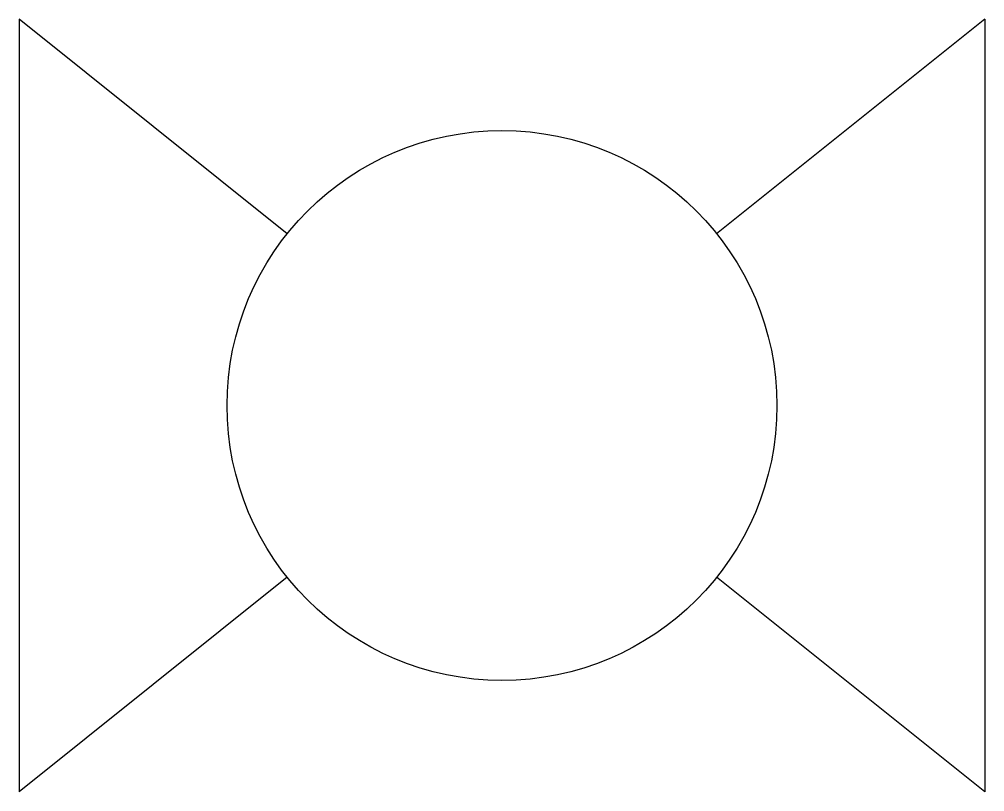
# Model space of a CAD drawing. Extents: x 13.486 to 13.603, y 12.313 to 12.407.
import ezdxf

# ---------------------------------------------------------------- set-up
doc = ezdxf.new("R2010")
doc.units = 0
doc.header["$MEASUREMENT"] = 0
doc.layers.get('0').update_dxf_attribs({"linetype": 'CONTINUOUS'})

msp = doc.modelspace()

# ---------------------------------------------------------------- linework, layer by layer
for p, q in [((13.48602, 12.40678), (13.48602, 12.31299)), ((13.51857, 12.38074), (13.48602, 12.40678)), ((13.60326, 12.40678), (13.57071, 12.38074)), ((13.60326, 12.40678), (13.60326, 12.31299)), ((13.51857, 12.33903), (13.48602, 12.31299)), ((13.60326, 12.31299), (13.57071, 12.33903))]:
    msp.add_line(p, q)
msp.add_circle((13.54464, 12.35989), 0.03339)

doc.saveas('drawing.dxf')
